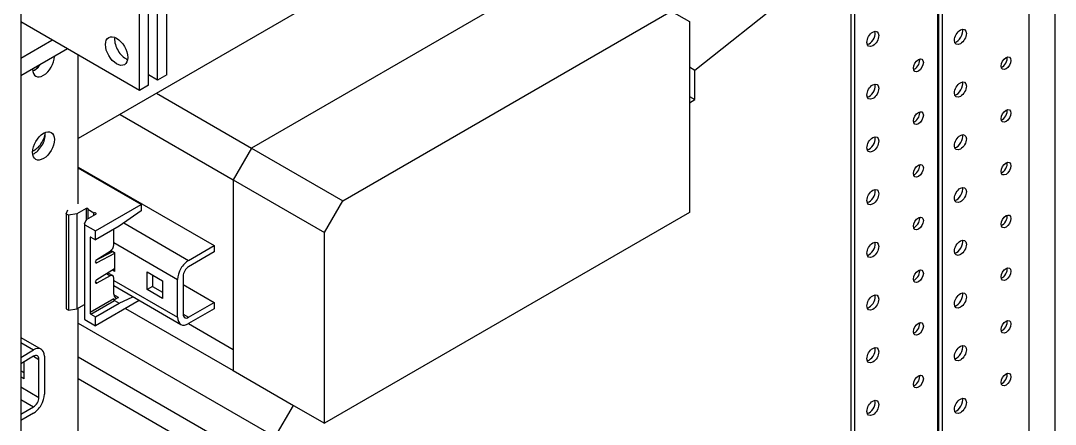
# Model space of a CAD drawing. Header units: millimetres. Extents: x -116965 to 323937, y 291661 to 566926.
# Drawn here: x -12826.8 to -12618.3, y 325395.3 to 325476.6 of the extents above; entities that cross this region are included whole.
import ezdxf

# ---------------------------------------------------------------- set-up
doc = ezdxf.new("R2010")
doc.units = ezdxf.units.MM
doc.layers.add('ALPHA', color=255, linetype='Continuous')

msp = doc.modelspace()

# ---------------------------------------------------------------- linework, layer by layer
at = {"layer": 'ALPHA'}
for p, q in [((-12623.621849, 325645.829245), (-12623.621849, 325221.251023)), ((-12641.822777, 325636.17009), (-12641.822777, 325211.591868)), ((-12641.087386, 325635.745512), (-12641.087386, 325211.16729)), ((-12642.006625, 325616.151227), (-12642.006625, 325355.842319)), ((-12658.736772, 325608.402675), (-12658.736772, 325346.713887)), ((-12659.472163, 325545.310351), (-12659.472163, 325346.289309)), ((-12826.773627, 325528.539511), (-12826.773627, 325103.961289)), ((-12618.290264, 325274.429445), (-12618.290264, 325526.204331)), ((-12799.178078, 325464.651103), (-12799.178078, 325517.723381)), ((-12797.3396, 325465.712549), (-12797.3396, 325518.784826)), ((-12802.855033, 325462.528212), (-12802.855033, 325515.60049)), ((-12801.016556, 325463.589658), (-12801.016556, 325516.661935)), ((-12709.84645, 325513.679273), (-12815.191218, 325452.858443)), ((-12714.074948, 325489.159881), (-12780.260143, 325450.947841)), ((-12690.91013, 325466.657235), (-12671.23842, 325482.260485)), ((-12761.875367, 325440.333385), (-12695.690172, 325478.545425)), ((-12695.690172, 325478.545425), (-12692.013217, 325476.422534)), ((-12802.855033, 325462.528212), (-12826.773627, 325476.337619)), ((-12692.013217, 325476.422534), (-12692.013217, 325437.998205)), ((-12826.773627, 325469.077331), (-12820.486034, 325472.707475)), ((-12817.360622, 325470.903017), (-12826.773627, 325465.468416)), ((-12815.191218, 325439.696518), (-12815.191218, 325469.650512)), ((-12799.178078, 325464.651103), (-12801.016556, 325465.712549)), ((-12797.3396, 325465.712549), (-12799.178078, 325464.651103)), ((-12692.013217, 325467.294102), (-12690.91013, 325466.657235)), ((-12690.91013, 325460.71314), (-12690.91013, 325466.657235)), ((-12801.016556, 325463.589658), (-12802.855033, 325462.528212)), ((-12799.38031, 325461.986875), (-12780.260143, 325450.947841)), ((-12692.013217, 325461.350007), (-12690.91013, 325460.71314)), ((-12692.013217, 325460.076273), (-12690.91013, 325460.71314)), ((-12806.734221, 325457.741092), (-12783.937098, 325444.579168)), ((-12780.260143, 325450.947841), (-12783.937098, 325444.579168)), ((-12780.260143, 325450.947841), (-12761.875367, 325440.333385)), ((-12815.191218, 325447.126637), (-12787.797901, 325431.311098)), ((-12802.505722, 325439.590373), (-12815.191218, 325446.914348)), ((-12783.937098, 325444.579168), (-12783.937098, 325406.154839)), ((-12783.937098, 325444.579168), (-12765.552322, 325433.964712)), ((-12817.624608, 325437.704811), (-12817.252599, 325438.506379)), ((-12813.591743, 325438.77306), (-12815.43022, 325437.711615)), ((-12813.591743, 325438.77306), (-12813.591743, 325436.3488)), ((-12813.224047, 325438.560771), (-12813.224047, 325436.735085)), ((-12812.010652, 325437.860217), (-12813.224047, 325438.560771)), ((-12811.698111, 325434.283146), (-12802.505722, 325439.590373)), ((-12802.505722, 325439.590373), (-12802.505722, 325438.316639)), ((-12765.552322, 325433.964712), (-12761.875367, 325440.333385)), ((-12817.624608, 325437.704811), (-12817.624608, 325418.598791)), ((-12817.170174, 325437.442443), (-12817.624608, 325437.704811)), ((-12815.43022, 325437.711615), (-12817.170174, 325437.442443)), ((-12817.170174, 325437.442443), (-12817.170174, 325418.336423)), ((-12815.43022, 325437.711615), (-12815.43022, 325418.605595)), ((-12813.908802, 325435.665633), (-12813.481434, 325436.586483)), ((-12813.481434, 325436.586483), (-12811.642956, 325437.647928)), ((-12812.010652, 325437.435639), (-12812.010652, 325437.860217)), ((-12802.505722, 325438.316639), (-12806.918069, 325435.23367)), ((-12692.013217, 325437.998205), (-12765.552322, 325395.540383)), ((-12813.917661, 325435.626782), (-12813.917661, 325416.520762)), ((-12813.841509, 325435.520637), (-12811.698111, 325434.283146)), ((-12813.841509, 325416.414617), (-12813.841509, 325435.520637)), ((-12806.918069, 325435.234201), (-12811.698111, 325432.474442)), ((-12811.698111, 325432.474442), (-12811.698111, 325434.283146)), ((-12808.021155, 325431.464195), (-12808.021155, 325434.597334)), ((-12806.918529, 325435.233935), (-12806.918069, 325435.23367)), ((-12806.918069, 325435.23367), (-12806.918069, 325435.234201)), ((-12805.999332, 325435.875604), (-12792.945639, 325428.339051)), ((-12812.801197, 325432.899021), (-12812.617349, 325433.005165)), ((-12812.801197, 325432.899021), (-12812.801197, 325417.834985)), ((-12812.617349, 325433.005165), (-12811.698111, 325432.474442)), ((-12765.552322, 325395.540383), (-12765.552322, 325433.964712)), ((-12811.602533, 325428.361744), (-12808.21336, 325430.148333)), ((-12811.431963, 325428.537409), (-12808.730882, 325430.205795)), ((-12808.572699, 325430.323569), (-12808.572699, 325429.958909)), ((-12808.550804, 325430.343156), (-12807.837308, 325429.931219)), ((-12808.021155, 325431.947966), (-12795.151812, 325424.517847)), ((-12792.945639, 325428.339051), (-12787.797901, 325431.311098)), ((-12787.797901, 325430.037364), (-12792.945639, 325427.065316)), ((-12787.797901, 325431.311098), (-12787.797901, 325430.037364)), ((-12811.698111, 325428.007073), (-12811.698111, 325428.065509)), ((-12811.434318, 325427.841241), (-12811.69785, 325427.993391)), ((-12807.837308, 325429.73739), (-12811.434318, 325427.841241)), ((-12809.859633, 325429.508595), (-12809.859633, 325429.280507)), ((-12809.555024, 325429.696744), (-12809.555024, 325429.44108)), ((-12807.837308, 325429.931219), (-12807.837308, 325426.110015)), ((-12811.434318, 325424.471102), (-12807.837308, 325426.728422)), ((-12807.837308, 325426.110015), (-12808.350549, 325426.406335)), ((-12801.310712, 325426.056943), (-12798.1853, 325424.252485)), ((-12801.310712, 325422.448028), (-12801.310712, 325426.056943)), ((-12811.698111, 325423.942232), (-12811.698111, 325424.000668)), ((-12811.431963, 325423.777652), (-12811.697943, 325423.931216)), ((-12808.730882, 325425.228207), (-12811.431963, 325423.777652)), ((-12809.510569, 325425.678359), (-12808.730882, 325425.228207)), ((-12809.242818, 325425.846388), (-12808.236546, 325425.265416)), ((-12808.021155, 325421.529862), (-12808.021155, 325424.789328)), ((-12808.021155, 325424.305558), (-12795.151812, 325416.875439)), ((-12800.207625, 325425.420075), (-12800.207625, 325423.084895)), ((-12798.1853, 325424.252485), (-12798.1853, 325420.64357)), ((-12795.151812, 325416.875439), (-12795.151812, 325424.517847)), ((-12794.048725, 325425.154714), (-12794.048725, 325417.512306)), ((-12808.021155, 325423.250361), (-12794.505639, 325415.447174)), ((-12800.207625, 325423.084895), (-12801.310712, 325422.448028)), ((-12798.1853, 325420.64357), (-12801.310712, 325422.448028)), ((-12800.207625, 325423.084895), (-12798.1853, 325421.917305)), ((-12794.048725, 325423.456401), (-12787.797901, 325419.847486)), ((-12808.021155, 325420.594744), (-12812.801197, 325417.834985)), ((-12812.617349, 325417.516552), (-12807.837308, 325420.27631)), ((-12802.868006, 325420.275189), (-12811.698111, 325415.177126)), ((-12811.698111, 325416.985829), (-12806.918069, 325419.745587)), ((-12807.033373, 325420.833401), (-12808.015113, 325421.400209)), ((-12807.033373, 325420.833401), (-12807.964533, 325420.408805)), ((-12807.850304, 325420.284345), (-12806.918069, 325419.746118)), ((-12807.837308, 325420.27631), (-12806.918069, 325419.745587)), ((-12806.918069, 325419.746118), (-12804.143198, 325421.011422)), ((-12806.918069, 325419.745587), (-12806.918069, 325419.746118)), ((-12792.945639, 325416.875439), (-12787.797901, 325419.847486)), ((-12787.797901, 325419.847486), (-12787.797901, 325418.573752)), ((-12817.624608, 325418.598791), (-12817.170174, 325418.336423)), ((-12817.170174, 325418.336423), (-12815.43022, 325418.605595)), ((-12815.43022, 325418.605595), (-12813.917661, 325419.478871)), ((-12815.191218, 325382.423719), (-12815.191218, 325418.743583)), ((-12812.617349, 325417.516552), (-12811.698111, 325416.985829)), ((-12805.631134, 325418.679896), (-12783.937098, 325406.154839)), ((-12794.048725, 325417.512306), (-12792.945639, 325416.875439)), ((-12787.797901, 325418.573752), (-12792.945639, 325415.601704)), ((-12815.191218, 325415.707849), (-12775.480101, 325392.780625)), ((-12813.841509, 325416.414617), (-12811.698111, 325415.177126)), ((-12811.698111, 325415.177126), (-12811.698111, 325416.985829)), ((-12792.945639, 325415.601704), (-12783.937098, 325410.400621)), ((-12826.773627, 325412.835696), (-12822.639758, 325410.449006)), ((-12826.773627, 325411.7805), (-12824.199758, 325410.294476)), ((-12826.773627, 325408.808452), (-12824.199758, 325410.294476)), ((-12824.199758, 325409.020742), (-12826.773627, 325407.534718)), ((-12826.13016, 325407.906224), (-12826.13016, 325404.509598)), ((-12824.199758, 325409.020742), (-12823.096672, 325408.383874)), ((-12823.096672, 325400.741466), (-12823.096672, 325408.383874)), ((-12821.993585, 325409.020742), (-12821.993585, 325401.378334)), ((-12815.191218, 325408.914597), (-12775.480101, 325385.987373)), ((-12826.773627, 325406.154839), (-12826.13016, 325405.783333)), ((-12783.937098, 325406.154839), (-12771.803146, 325399.149298)), ((-12826.13016, 325404.509598), (-12826.773627, 325404.881104)), ((-12794.416421, 325392.462191), (-12815.191218, 325404.456526)), ((-12826.773627, 325402.864357), (-12823.096672, 325400.741466)), ((-12826.773627, 325400.316888), (-12824.199758, 325398.830864)), ((-12826.773627, 325397.34484), (-12824.199758, 325398.830864)), ((-12775.480101, 325392.780625), (-12771.803146, 325399.149298)), ((-12771.803146, 325399.149298), (-12765.552322, 325395.540383)), ((-12824.199758, 325397.55713), (-12826.773627, 325396.071106))]:
    msp.add_line(p, q, dxfattribs=at)
for centre, major_axis, start_param, end_param in [((-12826.608164, 325476.390691), (0.13, 0.225167), 2.807221302, 4.194583212), ((-12655.059816, 325472.919764), (0.845, 1.463583), 2.3561944902, 8.6393797974), ((-12655.795207, 325473.344342), (0.845, 1.463583), 3.926990817, 5.8329886172), ((-12637.410431, 325473.344342), (0.845, 1.463583), 2.3561944902, 8.6393797974), ((-12638.145822, 325473.76892), (0.845, 1.463583), 3.5917893435, 5.8329886172), ((-12807.451227, 325470.489054), (-1.586, 2.747033), 0.7853981634, 7.0685834706), ((-12805.61275, 325471.550499), (-1.586, 2.747033), 0.6182324985, 2.3561944902), ((-12655.795207, 325473.344342), (0.845, 1.463583), 3.5917893435, 3.926990817), ((-12822.177433, 325468.143259), (1.56, 2.701999), 2.36452792, 5.489453714), ((-12824.015911, 325469.204704), (1.56, 2.701999), 3.7717298997, 4.4974248705), ((-12824.015911, 325469.204704), (1.56, 2.701999), 3.926990817, 4.4974248705), ((-12805.61275, 325471.550499), (-1.586, 2.747033), 2.3561944902, 2.5233601551), ((-12645.867428, 325467.612536), (0.702, 1.2159), 2.3561944902, 8.6393797974), ((-12646.602819, 325468.037114), (0.702, 1.2159), 3.926990817, 5.7318997087), ((-12628.218043, 325468.037114), (0.702, 1.2159), 2.3561944902, 8.6393797974), ((-12628.953434, 325468.461693), (0.702, 1.2159), 3.692878252, 5.7318997087), ((-12824.015911, 325469.204704), (1.56, 2.701999), 3.7717298997, 3.926990817), ((-12646.602819, 325468.037114), (0.702, 1.2159), 3.692878252, 3.926990817), ((-12655.059816, 325462.305308), (0.845, 1.463583), 2.3561944902, 8.6393797974), ((-12655.795207, 325462.729887), (0.845, 1.463583), 3.926990817, 5.8329886172), ((-12637.410431, 325462.729887), (0.845, 1.463583), 2.3561944902, 8.6393797974), ((-12638.145822, 325463.154465), (0.845, 1.463583), 3.5917893435, 5.8329886172), ((-12655.795207, 325462.729887), (0.845, 1.463583), 3.5917893435, 3.926990817), ((-12645.867428, 325456.998081), (0.702, 1.2159), 2.3561944902, 8.6393797974), ((-12646.602819, 325457.422659), (0.702, 1.2159), 3.926990817, 5.7318997087), ((-12628.218043, 325457.422659), (0.702, 1.2159), 2.3561944902, 8.6393797974), ((-12628.953434, 325457.847237), (0.702, 1.2159), 3.692878252, 5.7318997087), ((-12646.602819, 325457.422659), (0.702, 1.2159), 3.692878252, 3.926990817), ((-12822.177433, 325451.372419), (1.56, 2.701999), 2.3561944902, 8.6393797974), ((-12824.015911, 325453.070732), (1.56, 2.701999), 3.764278194, 5.3724593126), ((-12824.015911, 325452.433865), (1.56, 2.701999), 3.926990817, 5.6530480611), ((-12655.059816, 325451.690853), (0.845, 1.463583), 2.3561944902, 8.6393797974), ((-12655.795207, 325452.115431), (0.845, 1.463583), 3.926990817, 5.8329886172), ((-12637.410431, 325452.115431), (0.845, 1.463583), 2.3561944902, 8.6393797974), ((-12638.145822, 325452.540009), (0.845, 1.463583), 3.5917893435, 5.8329886172), ((-12824.015911, 325452.433865), (1.56, 2.701999), 3.7717298997, 3.926990817), ((-12655.795207, 325452.115431), (0.845, 1.463583), 3.5917893435, 3.926990817), ((-12645.867428, 325446.383625), (0.702, 1.2159), 2.3561944902, 8.6393797974), ((-12646.602819, 325446.808203), (0.702, 1.2159), 3.926990817, 5.7318997087), ((-12628.218043, 325446.808203), (0.702, 1.2159), 2.3561944902, 8.6393797974), ((-12628.953434, 325447.232781), (0.702, 1.2159), 3.692878252, 5.7318997087), ((-12646.602819, 325446.808203), (0.702, 1.2159), 3.692878252, 3.926990817), ((-12655.059816, 325441.076397), (0.845, 1.463583), 2.3561944902, 8.6393797974), ((-12655.795207, 325441.500975), (0.845, 1.463583), 3.926990817, 5.8329886172), ((-12637.410431, 325441.500975), (0.845, 1.463583), 2.3561944902, 8.6393797974), ((-12638.145822, 325441.925554), (0.845, 1.463583), 3.5917893435, 5.8329886172), ((-12813.407895, 325438.666916), (-0.26, 0), 2.3561944902, 5.4977871438), ((-12655.795207, 325441.500975), (0.845, 1.463583), 3.5917893435, 3.926990817), ((-12811.826804, 325437.754073), (-0.26, 0), 2.3561944902, 5.4977871438), ((-12645.867428, 325435.769169), (0.702, 1.2159), 2.3561944902, 8.6393797974), ((-12646.602819, 325436.193748), (0.702, 1.2159), 3.926990817, 5.7318997087), ((-12628.218043, 325436.193748), (0.702, 1.2159), 2.3561944902, 8.6393797974), ((-12628.953434, 325436.618326), (0.702, 1.2159), 3.692878252, 5.7318997087), ((-12813.657661, 325435.626782), (-0.26, 0), 6.0213859194, 7.0685834706), ((-12646.602819, 325436.193748), (0.702, 1.2159), 3.692878252, 3.926990817), ((-12812.617349, 325432.792876), (-0.13, 0.225167), 5.4977871438, 7.0685834706), ((-12655.059816, 325430.461942), (0.845, 1.463583), 2.3561944902, 8.6393797974), ((-12637.410431, 325430.88652), (0.845, 1.463583), 2.3561944902, 8.6393797974), ((-12638.145822, 325431.311098), (0.845, 1.463583), 3.5917893435, 5.8329886172), ((-12808.756546, 325431.039617), (0.52, 0.900666), 3.961897402, 5.4977871438), ((-12655.795207, 325430.88652), (0.845, 1.463583), 3.926990817, 5.8329886172), ((-12811.422339, 325428.224726), (0.195, 0.33775), 0.8203047484, 2.3561944902), ((-12811.422339, 325428.16629), (0.195, 0.33775), 2.3561944902, 3.8835399216), ((-12792.945639, 325425.791581), (1.56, 2.701999), 0.7853981634, 2.3561944902), ((-12655.795207, 325430.88652), (0.845, 1.463583), 3.5917893435, 3.926990817), ((-12792.945639, 325425.791581), (0.78, 1.351), 0.7853981634, 2.3561944902), ((-12645.867428, 325425.154714), (0.702, 1.2159), 2.3561944902, 8.6393797974), ((-12646.602819, 325425.579292), (0.702, 1.2159), 3.926990817, 5.7318997087), ((-12628.218043, 325425.579292), (0.702, 1.2159), 2.3561944902, 8.6393797974), ((-12628.953434, 325426.00387), (0.702, 1.2159), 3.692878252, 5.7318997087), ((-12811.422339, 325424.159885), (0.195, 0.33775), 0.8288490588, 2.3561944902), ((-12811.422339, 325424.101449), (0.195, 0.33775), 2.3561944902, 3.8920842319), ((-12808.756546, 325424.36475), (0.52, 0.900666), 5.4977871438, 7.0336768855), ((-12646.602819, 325425.579292), (0.702, 1.2159), 3.692878252, 3.926990817), ((-12637.410431, 325420.272064), (0.845, 1.463583), 2.3561944902, 8.6393797974), ((-12638.145822, 325420.696643), (0.845, 1.463583), 3.5917893435, 5.8329886172), ((-12806.918069, 325422.166729), (0.78, 1.351), 2.3561944902, 3.8222710619), ((-12807.837308, 325420.488599), (-0.13, 0.225167), 0.7853981634, 2.2854457784), ((-12807.837308, 325420.488599), (-0.13, 0.225167), 2.2854457784, 2.3561944902), ((-12655.059816, 325419.847486), (0.845, 1.463583), 2.3561944902, 8.6393797974), ((-12655.795207, 325420.272064), (0.845, 1.463583), 3.926990817, 5.8329886172), ((-12812.617349, 325417.728841), (-0.13, 0.225167), 0.7853981634, 2.3561944902), ((-12792.945639, 325418.149173), (0.78, 1.351), 2.3561944902, 3.926990817), ((-12655.795207, 325420.272064), (0.845, 1.463583), 3.5917893435, 3.926990817), ((-12813.657661, 325416.520762), (-0.26, 0), 0, 0.7853981634), ((-12792.945639, 325418.149173), (1.56, 2.701999), 2.3561944902, 3.926990817), ((-12645.867428, 325414.540258), (0.702, 1.2159), 2.3561944902, 8.6393797974), ((-12646.602819, 325414.964837), (0.702, 1.2159), 3.926990817, 5.7318997087), ((-12628.218043, 325414.964837), (0.702, 1.2159), 2.3561944902, 8.6393797974), ((-12628.953434, 325415.389415), (0.702, 1.2159), 3.692878252, 5.7318997087), ((-12646.602819, 325414.964837), (0.702, 1.2159), 3.692878252, 3.926990817), ((-12637.410431, 325409.657609), (0.845, 1.463583), 2.3561944902, 8.6393797974), ((-12824.199758, 325407.747007), (1.56, 2.701999), 5.4977871438, 7.0685834706), ((-12824.199758, 325407.747007), (0.78, 1.351), 5.4977871438, 7.0685834706), ((-12655.059816, 325409.233031), (0.845, 1.463583), 2.3561944902, 8.6393797974), ((-12655.795207, 325409.657609), (0.845, 1.463583), 3.926990817, 5.8329886172), ((-12638.145822, 325410.082187), (0.845, 1.463583), 3.5917893435, 5.8329886172), ((-12655.795207, 325409.657609), (0.845, 1.463583), 3.5917893435, 3.926990817), ((-12645.867428, 325403.925803), (0.702, 1.2159), 2.3561944902, 8.6393797974), ((-12646.602819, 325404.350381), (0.702, 1.2159), 3.926990817, 5.7318997087), ((-12628.218043, 325404.350381), (0.702, 1.2159), 2.3561944902, 8.6393797974), ((-12628.953434, 325404.774959), (0.702, 1.2159), 3.692878252, 5.7318997087), ((-12646.602819, 325404.350381), (0.702, 1.2159), 3.692878252, 3.926990817), ((-12824.199758, 325400.104599), (1.56, 2.701999), 3.926990817, 5.4977871438), ((-12824.199758, 325400.104599), (0.78, 1.351), 3.926990817, 5.4977871438), ((-12655.059816, 325398.618575), (0.845, 1.463583), 2.3561944902, 8.6393797974), ((-12655.795207, 325399.043153), (0.845, 1.463583), 3.926990817, 5.8329886172), ((-12637.410431, 325399.043153), (0.845, 1.463583), 2.3561944902, 8.6393797974), ((-12638.145822, 325399.467732), (0.845, 1.463583), 3.5917893435, 5.8329886172), ((-12655.795207, 325399.043153), (0.845, 1.463583), 3.5917893435, 3.926990817)]:
    msp.add_ellipse(centre, major_axis=major_axis, ratio=0.5773502692, start_param=start_param, end_param=end_param, dxfattribs=at)

doc.saveas('drawing.dxf')
